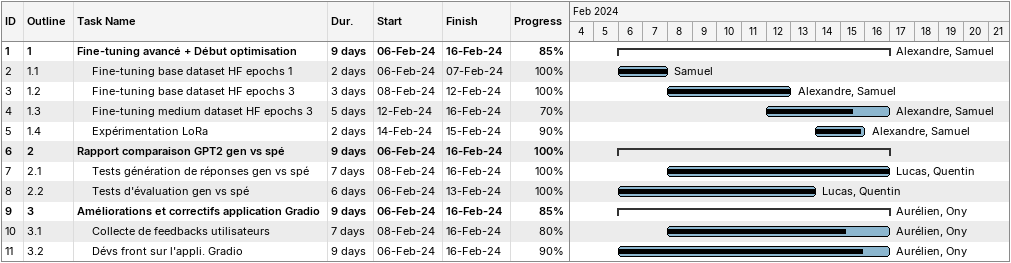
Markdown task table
| ID | WBS | Task | Duration | Start | Finish | Resources | % complete |
|---|---|---|---|---|---|---|---|
| 1 | 1 | **Fine-tuning avancé + Début optimisation** | 9d | 2024-02-06 | 2024-02-16 | Alexandre, Samuel | 85 |
| 2 | 1.1 | Fine-tuning base dataset HF epochs 1 | 2d | 2024-02-06 | 2024-02-07 | Samuel | 100 |
| 3 | 1.2 | Fine-tuning base dataset HF epochs 3 | 3d | 2024-02-08 | 2024-02-12 | Alexandre, Samuel | 100 |
| 4 | 1.3 | Fine-tuning medium dataset HF epochs 3 | 5d | 2024-02-12 | 2024-02-16 | Alexandre, Samuel | 70 |
| 5 | 1.4 | Expérimentation LoRa | 2d | 2024-02-14 | 2024-02-15 | Alexandre, Samuel | 90 |
| 6 | 2 | **Rapport comparaison GPT2 gen vs spé** | 9d | 2024-02-06 | 2024-02-16 |  | 100 |
| 7 | 2.1 | Tests génération de réponses gen vs spé | 7d | 2024-02-08 | 2024-02-16 | Lucas, Quentin | 100 |
| 8 | 2.2 | Tests d'évaluation gen vs spé | 6d | 2024-02-06 | 2024-02-13 | Lucas, Quentin | 100 |
| 9 | 3 | **Améliorations et correctifs application Gradio** | 9d | 2024-02-06 | 2024-02-16 | Aurélien, Ony | 85 |
| 10 | 3.1 | Collecte de feedbacks utilisateurs | 7d | 2024-02-08 | 2024-02-16 | Aurélien, Ony | 80 |
| 11 | 3.2 | Dévs front sur l'appli. Gradio | 9d | 2024-02-06 | 2024-02-16 | Aurélien, Ony | 90 |
